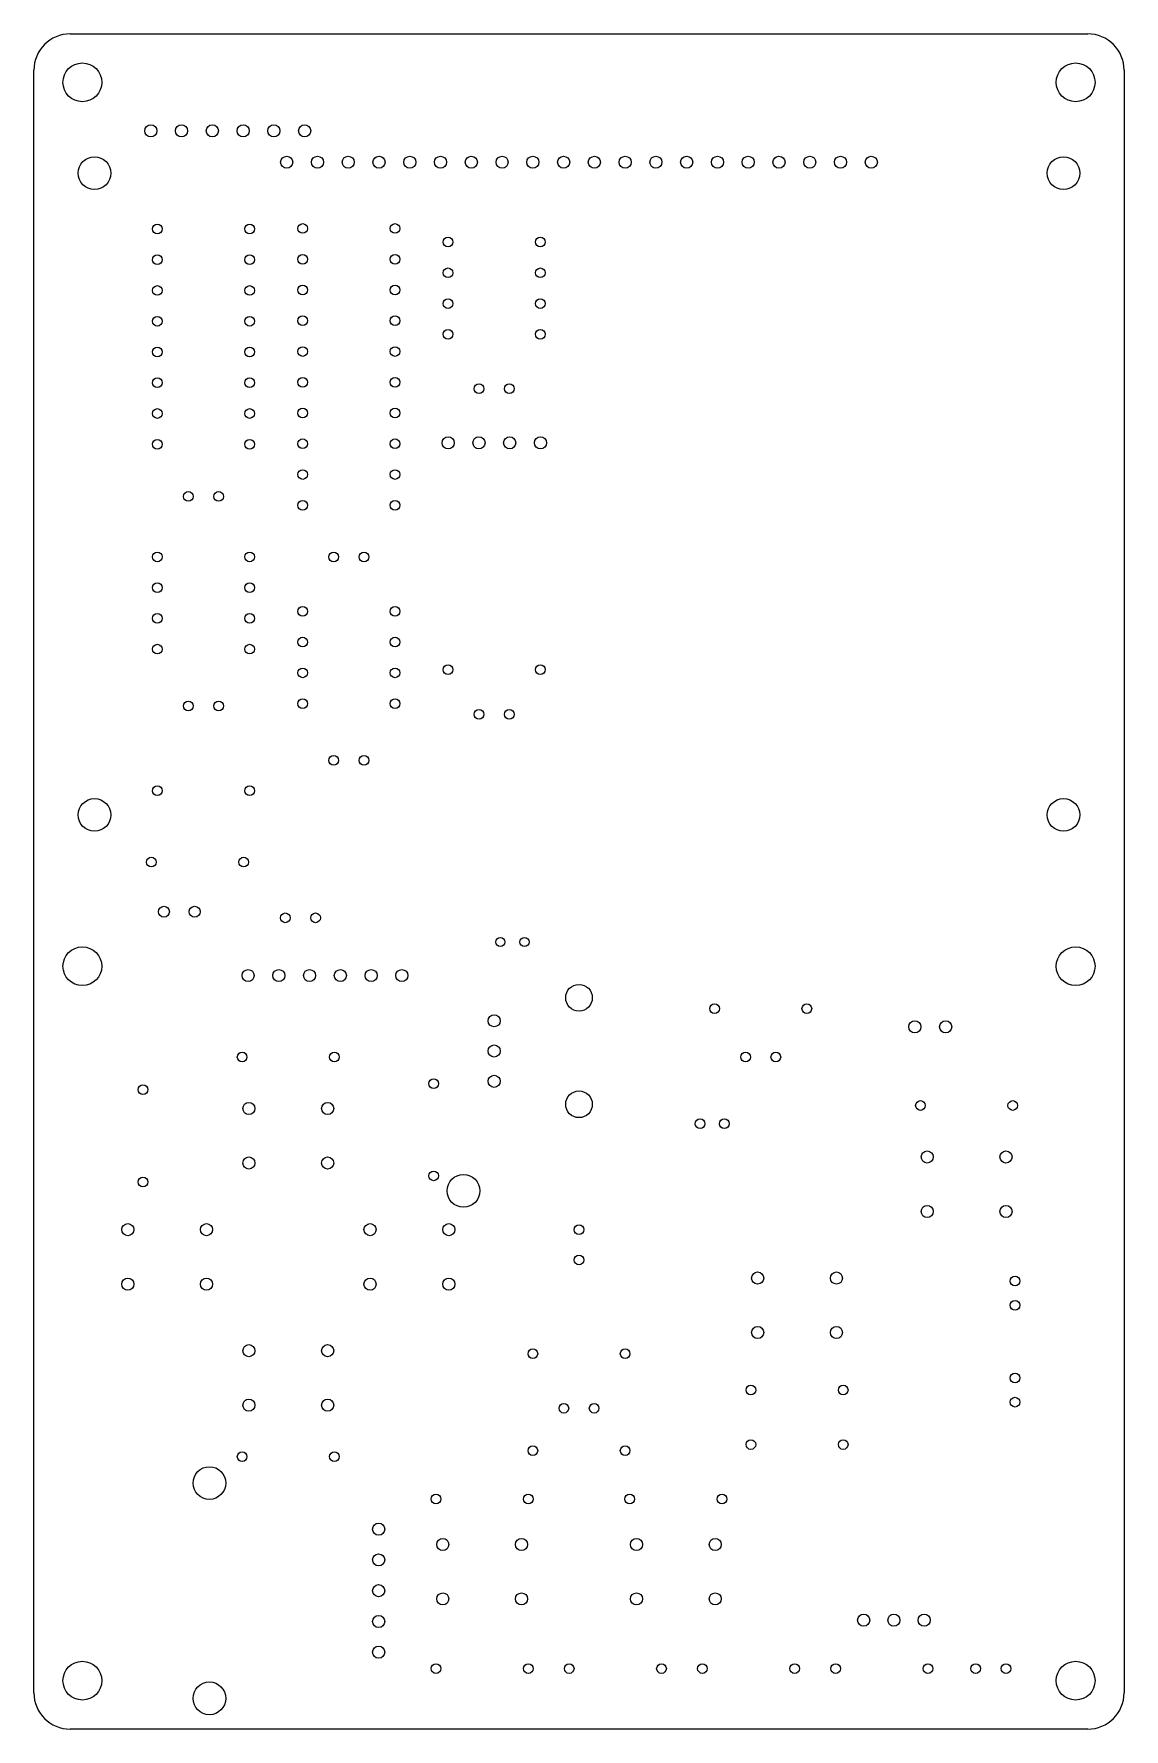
# Model space of a CAD drawing. Header units: millimetres. Extents: x 0 to 90, y -140 to 0.
import ezdxf

# ---------------------------------------------------------------- set-up
doc = ezdxf.new("R2010")
doc.units = ezdxf.units.MM
doc.layers.add('BLACK', color=7, linetype='CONTINUOUS')
doc.layers.add('WHITE', color=7, linetype='CONTINUOUS')

msp = doc.modelspace()

# ---------------------------------------------------------------- linework, layer by layer
at = {"layer": 'BLACK'}
for centre, radius in [((4, -4), 1.6), ((86, -4), 1.6), ((9.65, -8), 0.5), ((12.19, -8), 0.5), ((14.73, -8), 0.5), ((17.27, -8), 0.5), ((19.81, -8), 0.5), ((22.35, -8), 0.5), ((5, -11.5), 1.35), ((20.87, -10.6), 0.5), ((23.41, -10.6), 0.5), ((25.95, -10.6), 0.5), ((28.49, -10.6), 0.5), ((31.03, -10.6), 0.5), ((33.57, -10.6), 0.5), ((36.11, -10.6), 0.5), ((38.65, -10.6), 0.5), ((41.19, -10.6), 0.5), ((43.73, -10.6), 0.5), ((46.27, -10.6), 0.5), ((48.81, -10.6), 0.5), ((51.35, -10.6), 0.5), ((53.89, -10.6), 0.5), ((56.43, -10.6), 0.5), ((58.97, -10.6), 0.5), ((61.51, -10.6), 0.5), ((64.05, -10.6), 0.5), ((66.59, -10.6), 0.5), ((69.13, -10.6), 0.5), ((85, -11.5), 1.35), ((10.19, -16.11), 0.4), ((17.81, -16.11), 0.4), ((22.19, -16.07), 0.4), ((29.81, -16.07), 0.4), ((34.19, -17.19), 0.4), ((41.81, -17.19), 0.4), ((10.19, -18.65), 0.4), ((17.81, -18.65), 0.4), ((22.19, -18.61), 0.4), ((29.81, -18.61), 0.4), ((34.19, -19.73), 0.4), ((41.81, -19.73), 0.4), ((10.19, -21.19), 0.4), ((17.81, -21.19), 0.4), ((22.19, -21.15), 0.4), ((29.81, -21.15), 0.4), ((34.19, -22.27), 0.4), ((41.81, -22.27), 0.4), ((10.19, -23.73), 0.4), ((17.81, -23.73), 0.4), ((22.19, -23.69), 0.4), ((29.81, -23.69), 0.4), ((34.19, -24.81), 0.4), ((41.81, -24.81), 0.4), ((10.19, -26.27), 0.4), ((17.81, -26.27), 0.4), ((22.19, -26.23), 0.4), ((29.81, -26.23), 0.4), ((10.19, -28.81), 0.4), ((17.81, -28.81), 0.4), ((22.19, -28.77), 0.4), ((29.81, -28.77), 0.4), ((36.75, -29.3), 0.4), ((39.25, -29.3), 0.4), ((10.19, -31.35), 0.4), ((17.81, -31.35), 0.4), ((22.19, -31.31), 0.4), ((29.81, -31.31), 0.4), ((10.19, -33.89), 0.4), ((17.81, -33.89), 0.4), ((22.19, -33.85), 0.4), ((29.81, -33.85), 0.4), ((34.2, -33.77), 0.5), ((36.74, -33.77), 0.5), ((39.28, -33.77), 0.5), ((41.82, -33.77), 0.5), ((22.19, -36.39), 0.4), ((29.81, -36.39), 0.4), ((12.75, -38.2), 0.4), ((15.25, -38.2), 0.4), ((22.19, -38.93), 0.4), ((29.81, -38.93), 0.4), ((10.19, -43.19), 0.4), ((17.81, -43.19), 0.4), ((24.75, -43.2), 0.4), ((27.25, -43.2), 0.4), ((10.19, -45.73), 0.4), ((17.81, -45.73), 0.4), ((22.19, -47.69), 0.4), ((29.81, -47.69), 0.4), ((10.19, -48.27), 0.4), ((17.81, -48.27), 0.4), ((22.19, -50.23), 0.4), ((29.81, -50.23), 0.4), ((10.19, -50.81), 0.4), ((17.81, -50.81), 0.4), ((22.19, -52.77), 0.4), ((29.81, -52.77), 0.4), ((34.19, -52.5), 0.4), ((41.81, -52.5), 0.4), ((12.75, -55.5), 0.4), ((15.25, -55.5), 0.4), ((22.19, -55.31), 0.4), ((29.81, -55.31), 0.4), ((36.75, -56.2), 0.4), ((39.25, -56.2), 0.4), ((24.75, -60), 0.4), ((27.25, -60), 0.4), ((10.19, -62.5), 0.4), ((17.81, -62.5), 0.4), ((5, -64.5), 1.35), ((85, -64.5), 1.35), ((9.69, -68.4), 0.4), ((17.31, -68.4), 0.4), ((10.73, -72.5), 0.45), ((13.27, -72.5), 0.45), ((20.75, -73), 0.4), ((23.25, -73), 0.4), ((4, -77), 1.6), ((38.5, -75), 0.375), ((40.5, -75), 0.375), ((86, -77), 1.6), ((17.68, -77.77), 0.5), ((20.22, -77.77), 0.5), ((22.76, -77.77), 0.5), ((25.3, -77.77), 0.5), ((27.84, -77.77), 0.5), ((30.38, -77.77), 0.5), ((45, -79.6), 1.1), ((38, -81.5), 0.5), ((56.19, -80.5), 0.4), ((63.81, -80.5), 0.4), ((72.73, -82), 0.5), ((75.27, -82), 0.5), ((38, -84), 0.5), ((17.19, -84.5), 0.4), ((24.81, -84.5), 0.4), ((58.75, -84.5), 0.4), ((61.25, -84.5), 0.4), ((9, -87.19), 0.4), ((33, -86.69), 0.4), ((38, -86.5), 0.5), ((45, -88.4), 1.1), ((73.19, -88.5), 0.4), ((80.81, -88.5), 0.4), ((17.75, -88.75), 0.5), ((24.25, -88.75), 0.5), ((55, -90), 0.4), ((57, -90), 0.4), ((73.75, -92.75), 0.5), ((80.25, -92.75), 0.5), ((17.75, -93.25), 0.5), ((24.25, -93.25), 0.5), ((9, -94.81), 0.4), ((33, -94.31), 0.4), ((35.46, -95.55), 1.35), ((73.75, -97.25), 0.5), ((80.25, -97.25), 0.5), ((7.75, -98.75), 0.5), ((14.25, -98.75), 0.5), ((27.75, -98.75), 0.5), ((34.25, -98.75), 0.5), ((45, -98.75), 0.4), ((45, -101.25), 0.4), ((7.75, -103.25), 0.5), ((14.25, -103.25), 0.5), ((27.75, -103.25), 0.5), ((34.25, -103.25), 0.5), ((59.75, -102.75), 0.5), ((66.25, -102.75), 0.5), ((81, -103), 0.4), ((81, -105), 0.4), ((59.75, -107.25), 0.5), ((66.25, -107.25), 0.5), ((17.75, -108.75), 0.5), ((24.25, -108.75), 0.5), ((41.19, -109), 0.4), ((48.81, -109), 0.4), ((81, -111), 0.4), ((59.19, -112), 0.4), ((66.81, -112), 0.4), ((17.75, -113.25), 0.5), ((24.25, -113.25), 0.5), ((43.75, -113.5), 0.4), ((46.25, -113.5), 0.4), ((81, -113), 0.4), ((59.19, -116.5), 0.4), ((66.81, -116.5), 0.4), ((17.19, -117.5), 0.4), ((24.81, -117.5), 0.4), ((41.19, -117), 0.4), ((48.81, -117), 0.4), ((14.49, -119.68), 1.35), ((33.19, -121), 0.4), ((40.81, -121), 0.4), ((49.19, -121), 0.4), ((56.81, -121), 0.4), ((28.46, -123.49), 0.5), ((33.75, -124.75), 0.5), ((40.25, -124.75), 0.5), ((49.75, -124.75), 0.5), ((56.25, -124.75), 0.5), ((28.46, -126.03), 0.5), ((28.46, -128.57), 0.5), ((33.75, -129.25), 0.5), ((40.25, -129.25), 0.5), ((49.75, -129.25), 0.5), ((56.25, -129.25), 0.5), ((28.46, -131.11), 0.5), ((68.5, -131), 0.5), ((71, -131), 0.5), ((73.5, -131), 0.5), ((28.46, -133.65), 0.5), ((4, -136), 1.6), ((33.19, -135), 0.4), ((40.81, -135), 0.4), ((44.19, -135), 0.4), ((51.81, -135), 0.4), ((55.19, -135), 0.4), ((62.81, -135), 0.4), ((66.19, -135), 0.4), ((73.81, -135), 0.4), ((77.75, -135), 0.4), ((80.25, -135), 0.4), ((86, -136), 1.6), ((14.49, -137.46), 1.35)]:
    msp.add_circle(centre, radius, dxfattribs=at)
at = {"layer": 'WHITE', "linetype": 'CONTINUOUS'}
for p, q in [((3, 0), (87, 0)), ((0, -137), (0, -3)), ((90, -3), (90, -137)), ((87, -140), (3, -140))]:
    msp.add_line(p, q, dxfattribs=at)
at = {"layer": 'WHITE'}
for centre, start, end in [((3, -3), -270, -180), ((87, -3), 0, 90), ((3, -137), -180, -90), ((87, -137), -90, 0)]:
    msp.add_arc(centre, 3, start, end, dxfattribs=at)

doc.saveas('drawing.dxf')
